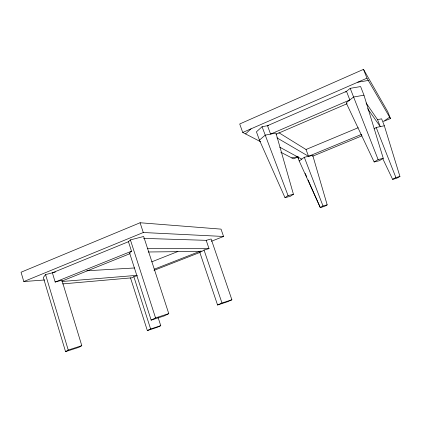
<?xml version="1.0" encoding="UTF-8"?>
<svg xmlns="http://www.w3.org/2000/svg" width="421" height="421" viewBox="0 0 421 421"><rect width="100%" height="100%" fill="white"/><g stroke="black" fill="none" stroke-linecap="round" stroke-linejoin="round"><path stroke-width="0.63" d="M55.446 271.998L45.579 274.613L43.321 277.476L65.55 351.64L78.895 347.32L81.79 345.662L61.913 280.218L55.172 282.049L52.383 272.808L128.447 241.707L130.399 239.891L143.656 236.497L168.784 313.64L164.206 315.939L151.16 320.128L129.568 252.921L131.51 251.221L128.447 241.707M245.559 133.915L251.053 128.815M268.698 125.469L262.067 126.726L256.442 131.815L259.447 140.135L284.991 197.649L290.327 196.297L293.437 194.27L275.939 133.041L265.13 135.173L259.447 140.135M345.599 92.057L350.198 88.336L360.608 86.563L363.965 95.178L383.268 158.322L379.274 160.733L374.148 161.969L346.173 102.829L353.561 97.035L363.965 95.178M137.235 275.671L133.841 276.639L132.32 277.776L62.545 283.917M299.205 160.98L304.309 157.259L312.74 155.381L327.18 204.859L324.454 206.416L320.281 207.542L299.205 160.98L297.621 156.68M389.657 117.18L383.347 121.485L390.441 118.538L387.762 111.733L363.507 69.36L239.707 123.979L242.733 132.452L260.583 141.719M374.085 128.905L376.179 127.484L384.331 125.768L399.95 176.488L396.645 178.293L392.614 179.346L382.821 158.764M143.566 238.386L206.19 240.333L211.137 238.991L231.882 299.789L227.361 301.81L217.568 304.999L199.67 251.984L201.201 250.969M206.19 240.333L209.011 248.627L204.032 250.016L201.964 251.384L148.229 251.99M284.991 197.649L288.069 195.623L293.437 194.27M374.148 161.969L378.116 159.559L383.268 158.322M65.55 351.64L68.239 350.046L81.79 345.662M327.18 204.859L322.991 205.985L320.281 207.542L308.104 179.988M392.614 179.346L395.903 177.546L399.95 176.488M151.16 320.128L155.544 317.881L168.784 313.64M130.484 277.823L147.339 330.559L150.623 328.996L160.754 325.675L158.128 317.545M160.754 325.675L157.359 327.27L147.339 330.559M217.568 304.999L221.978 303.015L231.882 299.789M242.733 132.452L366.97 78.185L390.441 118.538M276.029 134.241L347.125 103.698M278.855 132.715L306.014 149.502L358.203 127.721M297.689 157.086L293.511 158.822L280.807 152.223M211.374 241.265L223.562 236.47L221.036 229.129L140.093 222.756L21.05 272.229L23.797 281.544L44.731 279.976M276.96 137.846L308.54 156.317L361.586 134.357M312.545 156.254L361.96 135.83M23.797 281.544L143.277 232.513L223.562 236.47M55.172 282.049L131.51 251.221M61.861 281.112L130.042 253.637M151.76 261.841L177.894 251.516M154.17 269.23L200.491 251.105M153.991 270.382L200.333 252.274M199.67 251.984L200.906 251.637M291.785 157.928L298.168 156.517M366.096 102.977L377.548 119.643L381.61 118.817L384.331 125.768M357.771 82.2L368.291 80.453M61.95 281.496L136.972 275.35M86.731 270.782L134.599 267.961M147.587 248.679L209.011 248.627M279.812 147.213L301.741 159.133M367.622 108.655L380.268 126.621L377.548 119.643M297.779 156.617L298.573 158.417M305.188 173.394L306.777 176.988M376.179 127.484L395.903 177.546M378.116 159.559L350.198 88.336M363.507 69.36L366.97 78.185M304.309 157.259L322.991 205.985M288.069 195.623L262.067 126.726M306.014 149.502L308.54 156.317M204.032 250.016L221.978 303.015M140.093 222.756L143.277 232.513M130.399 239.891L155.544 317.881M133.841 276.639L150.623 328.996M45.579 274.613L68.239 350.046M346.504 91.325L267.503 125.695L270.561 134.104L349.835 99.956L346.504 91.325"/></g></svg>
